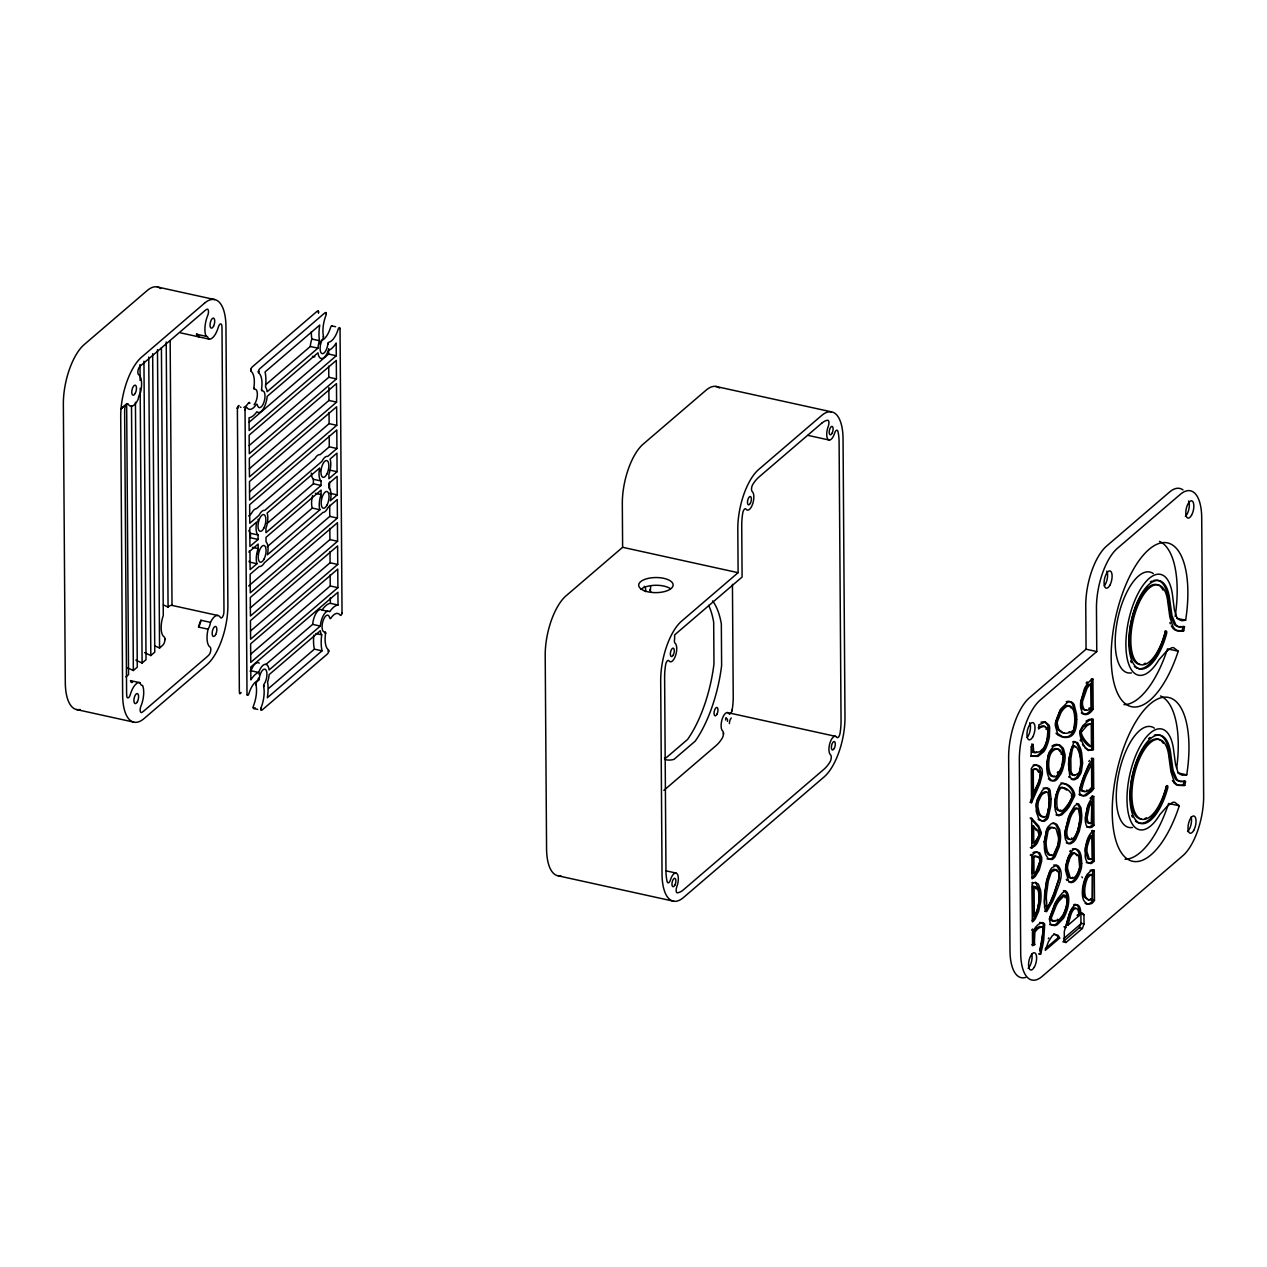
<?xml version="1.0" encoding="UTF-8"?>
<svg xmlns="http://www.w3.org/2000/svg" width="1267" height="1267" viewBox="0 0 1267 1267"><rect width="100%" height="100%" fill="white"/><g stroke="black" fill="none" stroke-linecap="round" stroke-linejoin="round"><path stroke-width="1.5" d="M255.126 707.762A35.048 14.491 -77.6 0 1 254.16 708.459A2.154 0.887 -77.6 0 1 253.368 708.095L253.321 706.574A2.154 0.887 -77.6 0 1 253.59 705.545A18.926 7.824 -77.6 0 0 256.061 685.114L256.061 683.784A2.154 0.887 -77.6 0 1 256.663 682.137A8.6 3.563 -77.6 0 0 258.452 678.178M339.952 328.375L339.984 328.66A35.048 14.491 -77.6 0 1 340.063 331.526L342.011 609.791A35.048 14.491 -77.6 0 1 341.963 612.674L341.805 613.719A2.154 0.887 -77.6 0 1 340.253 615.239A18.926 7.824 -77.6 0 0 330.956 618.122A2.154 0.887 -77.6 0 1 330.196 618.66L329.705 617.948A8.6 3.563 -77.6 0 0 323.148 620.497A8.6 3.563 -77.6 0 0 324.827 631.932A2.154 0.887 -77.6 0 1 325.413 632.407L325.492 633.817A18.926 7.824 -77.6 0 0 328.248 649.733A2.154 0.887 -77.6 0 1 328.533 650.272L328.501 651.872A2.154 0.887 -77.6 0 1 327.725 653.598A35.048 14.491 -77.6 0 1 326.189 655.039L263.251 709.045A35.048 14.491 -77.6 0 1 261.81 710.138A2.154 0.887 -77.6 0 1 261.018 709.789L260.954 708.253A2.154 0.887 -77.6 0 1 261.24 707.224A18.926 7.824 -77.6 0 0 263.694 686.793L263.71 685.463A2.154 0.887 -77.6 0 1 264.312 683.832A8.6 3.563 -77.6 0 0 265.753 669.689A8.6 3.563 -77.6 0 0 259.26 678.383L258.864 679.777A2.154 0.887 -77.6 0 1 258.04 680.696A18.926 7.824 -77.6 0 0 248.823 693.841A2.154 0.887 -77.6 0 1 247.366 695.187L247.081 694.268A35.048 14.491 -77.6 0 1 246.986 691.291L245.054 413.026A35.048 14.491 -77.6 0 1 245.101 410.049L245.117 409.7M318.445 311.334L318.492 312.854L318.445 311.334A2.154 0.887 -77.6 0 0 317.653 310.953A35.064 14.507 -77.6 0 0 316.164 312.094L253.21 366.1A35.048 14.491 -77.6 0 0 251.737 367.509A2.154 0.887 -77.6 0 0 250.945 369.22L250.866 369.916M258.5 371.595L258.595 370.898A2.154 0.887 -77.6 0 1 259.371 369.188A35.048 14.491 -77.6 0 1 260.859 367.778L323.814 313.773A35.048 14.491 -77.6 0 1 325.302 312.648A2.154 0.887 -77.6 0 1 326.094 313.012L326.142 314.533A2.154 0.887 -77.6 0 1 325.872 315.562A18.926 7.824 -77.6 0 0 323.386 335.993L323.37 337.339A2.154 0.887 -77.6 0 1 322.768 338.97A8.6 3.563 -77.6 0 0 321.295 353.129A8.6 3.563 -77.6 0 0 327.789 344.45L328.201 343.056A2.154 0.887 -77.6 0 1 329.024 342.153A18.926 7.824 -77.6 0 0 338.241 329.072A2.154 0.887 -77.6 0 1 339.699 327.741L339.984 328.66M254.081 404.727A8.6 3.563 -77.6 0 0 257.359 394.861A8.6 3.563 -77.6 0 0 254.604 389.207A2.154 0.887 -77.6 0 1 253.986 388.605L253.954 387.306A18.926 7.824 -77.6 0 0 251.199 371.374A2.154 0.887 -77.6 0 1 250.914 370.819L250.85 370.249M245.355 408.655L245.101 410.049L245.355 408.655A2.154 0.887 -77.6 0 1 246.812 407.483A18.926 7.824 -77.6 0 0 256.108 404.696A2.154 0.887 -77.6 0 1 256.932 404.189L257.359 404.87A8.6 3.563 -77.6 0 0 263.9 402.352A8.6 3.563 -77.6 0 0 262.253 390.885A2.154 0.887 -77.6 0 1 261.635 390.284L261.604 388.985A18.926 7.824 -77.6 0 0 258.848 373.052A2.154 0.887 -77.6 0 1 258.563 372.514L258.5 371.928M250.945 369.22L250.914 370.819L250.898 369.568M258.595 370.898L258.563 372.514L258.547 371.247M328.501 651.872L328.533 650.272L328.565 651.523M1031.75 769.956L1036.089 769.18A21.206 8.774 -77.6 0 1 1037.673 769.544C1044.8 776.338 1035.282 786.474 1033.444 793.855L1031.908 793.522L1031.75 769.956L1034.553 768.847A21.206 8.774 -77.6 0 1 1036.153 769.212L1037.911 770.859M325.524 633.5L325.413 632.407M663.876 790.37L716.251 745.455A37.63 15.568 -77.6 0 0 722.206 738.218A4.308 1.774 -77.6 0 0 723.441 734.179L723.425 732.833A4.308 1.774 -77.6 0 0 722.744 731.138A9.677 4.007 -77.6 0 1 722.142 719.213A4.308 1.774 -77.6 0 1 722.491 718.199A9.677 4.007 -77.6 0 1 728.889 713.543A4.308 1.774 -77.6 0 0 729.412 713.955M1081.685 731.74L1086.674 725.991A50.553 20.905 -77.6 0 1 1089.018 724.534L1091.267 723.615L1091.425 746.738C1085.724 742.288 1075.509 730.425 1085.138 725.658A50.553 20.905 -77.6 0 1 1087.482 724.201L1091.267 723.615M253.257 707.255L253.368 708.095M326.205 313.852L326.094 313.012M263.663 685.827L263.694 686.793L263.71 685.463M645.6 591.641L645.695 590.058A6.446 2.661 -77.6 0 0 644.19 586.304M1072.658 796.452C1071.312 792.192 1065.721 786.221 1060.97 787.995A6.05 2.502 -77.6 0 0 1060.131 788.977C1054.904 795.644 1054.857 822.917 1066.988 805.669A60.642 25.087 -77.6 0 0 1069.142 802.708L1072.706 795.866L1072.579 796.674M341.932 613.022L341.805 613.719M241.063 692.495A2.154 0.887 -77.6 0 1 239.716 693.508L239.447 692.59A35.048 14.491 -77.6 0 1 239.352 689.612L237.404 411.347A35.048 14.491 -77.6 0 1 237.452 408.37L237.483 408.022M1040.286 775.879L1040.413 774.596M1043.137 932.417L1043.169 924.197A6.43 2.661 -77.6 0 0 1042.773 923.152L1039.669 922.424M1044.784 892.554L1046.716 879.979L1049.9 870.777A13.81 5.717 -77.6 0 1 1051.974 867.673L1056.535 865.329A20.969 8.663 -77.6 0 1 1058.214 865.915C1065.309 874.167 1057.882 886.267 1055.316 894.977A114.046 47.164 -77.6 0 1 1052.529 901.581L1046.669 911.575A4.26 1.758 -77.6 0 1 1045.94 911.559L1044.594 907.6L1044.42 897.701A55.067 22.774 -77.6 0 1 1044.784 892.554M253.907 387.67L253.986 388.605M261.556 389.349L261.635 390.284M1039.13 835.08L1037.562 830.281L1032.13 825.451L1032.257 842.65L1034.585 842.302L1038.085 837.519A10.928 4.514 -77.6 0 0 1038.813 835.935L1039.273 833.829M237.705 406.976L237.452 408.37L237.705 406.976A2.154 0.887 -77.6 0 1 239.178 405.804M1042.583 934.983L1039.938 949.712A17.2 7.111 -77.6 0 1 1040.445 954.273L1038.924 953.94M237.452 408.37L237.61 407.325M245.101 410.049L245.26 409.003M1091.552 764.144L1085.914 775.863A80.233 33.195 -77.6 0 0 1083.554 782.404L1081.464 790.006L1084.441 791.701A30.646 12.67 -77.6 0 0 1086.104 791.495A26.227 10.849 -77.6 0 0 1089.192 789.927L1091.711 787.33L1091.552 764.144L1089.335 764.809L1084.394 775.531A80.233 33.195 -77.6 0 0 1082.034 782.072L1080.07 788.739A3.896 1.615 -77.6 0 0 1079.943 789.531L1080.054 789.975A6.034 2.502 -77.6 0 0 1080.339 790.386L1082.905 791.368A30.646 12.67 -77.6 0 0 1084.584 791.162M1059.101 878.094L1059.386 870.492L1056.694 865.583A20.969 8.663 -77.6 0 0 1054.999 864.997L1053.637 865.123M259.197 678.748L258.864 679.777M319.949 343.959A8.6 3.563 -77.6 0 0 320.139 342.771L320.203 342.407M328.058 343.373L327.789 344.45L328.201 343.056M1073.64 904.796A14.555 6.018 -77.6 0 1 1076.016 904.543L1077.045 905.192A14.555 6.018 -77.6 0 1 1079.009 909.912L1080.83 914.236L1082.303 912.969L1083.95 914.695L1084.014 923.944L1082.414 928.426L1065.99 942.505L1064.343 940.811L1064.28 931.53L1068.54 916.405A14.555 6.018 -77.6 0 1 1075.16 905.145A14.555 6.018 -77.6 0 1 1080.545 910.26L1080.83 914.236L1079.215 913.95L1077.298 915.613L1078.851 915.914L1078.645 912.969A9.867 4.086 -77.6 0 0 1074.907 908.597L1073.957 909.278A9.867 4.086 -77.6 0 0 1070.156 917.324L1067.907 925.306L1066.371 924.989L1068.619 916.991A9.867 4.086 -77.6 0 1 1072.42 908.946L1073.371 908.265A9.867 4.086 -77.6 0 1 1075.857 908.724M732.437 584.372L733.229 696.866A37.63 15.568 -77.6 0 1 732.231 709.52L731.898 710.977A4.308 1.774 -77.6 0 1 729.729 713.97M1081.828 731.265L1082.018 730.916M320.139 342.771L320.408 341.694M259.26 678.383L258.991 679.46M1058.578 880.565L1059.022 873.391L1056.773 869.875A17.405 7.206 -77.6 0 0 1055.126 869.574A17.405 7.206 -77.6 0 0 1053.59 869.241L1050.359 871.363A9.122 3.769 -77.6 0 0 1049.409 872.868L1046.748 880.866L1045.037 893.045A50.553 20.905 -77.6 0 0 1044.8 897.875C1042.836 909.468 1048.807 909.516 1051.388 899.364A99.19 41.035 -77.6 0 0 1054.619 891.604L1058.167 881.262M731.898 710.977L732.231 709.52M1039.938 950.678L1040.666 947.463A62.289 25.768 -77.6 0 0 1042.203 939.481L1042.994 928.949A8.109 3.358 -77.6 0 0 1042.963 928.157L1041.775 926.7L1038.607 928.188A28.618 11.831 -77.6 0 0 1036.675 929.978A25.958 10.738 -77.6 0 0 1034.886 932.195L1034.474 941.191A16.123 6.668 -77.6 0 0 1034.727 944.612A17.2 7.111 -77.6 0 0 1032.653 945.768A20.43 8.441 -77.6 0 1 1032.51 942.87L1032.431 931.91L1035.472 927.428A31.675 13.098 -77.6 0 1 1038.829 924.118L1042.234 922.503L1044.309 923.485A6.43 2.661 -77.6 0 1 1044.689 924.53L1043.723 939.813A62.289 25.768 -77.6 0 1 1042.203 947.795L1040.65 954.178L1039.114 953.829M1058.642 879.346L1053.78 894.645A114.046 47.164 -77.6 0 1 1050.992 901.249L1045.148 911.242A4.26 1.758 -77.6 0 1 1044.641 911.306M1068.73 861.259L1067.748 865.393A9.312 3.849 -77.6 0 0 1067.495 868.354L1070.092 877.255A13.034 5.385 -77.6 0 0 1079.674 867.071L1078.787 857.331A18.039 7.459 -77.6 0 0 1077.789 855.019L1073.323 852.739A11.561 4.783 -77.6 0 0 1071.834 853.324L1070.599 854.449A12.401 5.131 -77.6 0 0 1067.21 860.927L1066.212 865.06A9.312 3.849 -77.6 0 0 1065.975 868.022L1068.556 876.922A13.034 5.385 -77.6 0 0 1072.706 877.255M1065.468 928.252L1065.88 927.048L1064.343 926.747M1065.99 942.505L1062.934 941.84L1079.357 927.745L1080.957 923.263L1080.894 913.998L1083.95 914.695M1031.908 793.522L1032.399 792.429M1030.467 801.409L1038.322 783.307L1040.745 774.169A8.41 3.484 -77.6 0 0 1040.825 772.015L1039.067 766.598L1035.361 764.603M1031.528 802.708L1039.859 783.655L1042.282 774.501A8.41 3.484 -77.6 0 0 1042.345 772.347C1043.311 765.648 1034.3 762.037 1031.29 768.641L1031.528 802.708L1029.992 802.375M1057.28 772.807L1057.897 771.73M1048.347 938.689L1048.854 937.881M1031.686 930.231L1032.526 928.98M1090.127 870.366A25.641 10.611 -77.6 0 1 1091.03 870.049L1092.74 869.906L1092.297 900.98A14.681 6.082 -77.6 0 1 1090.222 903.197L1087.514 904.242L1085.09 903.403M1094.482 900.314L1093.817 901.312A14.681 6.082 -77.6 0 1 1091.758 903.529L1087.783 904.353L1084.584 901.55A16.962 7.016 -77.6 0 1 1082.651 896.767L1082.382 894.55A16.962 7.016 -77.6 0 1 1087.102 874.468L1089.842 871.775A25.641 10.611 -77.6 0 1 1092.55 870.397L1094.276 870.239L1094.482 900.314L1092.946 899.982M1032.763 915.835L1032.557 886.441L1034.886 886.678A12.448 5.147 -77.6 0 1 1035.947 887.027L1037.673 889.339A19.084 7.903 -77.6 0 1 1038.702 892.934L1039.051 897.733A20.605 8.521 -77.6 0 1 1038.687 903.007L1038.053 906.649A15.948 6.604 -77.6 0 1 1037.135 910.102L1034.3 916.168L1032.763 915.835L1033.334 914.98M1031.829 944.913A17.2 7.111 -77.6 0 1 1033.207 944.279A16.123 6.668 -77.6 0 1 1032.938 940.858L1033.349 931.863A25.958 10.738 -77.6 0 1 1035.155 929.645A28.618 11.831 -77.6 0 1 1037.087 927.856L1039.494 926.494L1041.252 926.89M1091.821 802.375L1090.919 803.737A14.761 6.113 -77.6 0 0 1089.272 807.142L1087.197 817.278A10.453 4.324 -77.6 0 0 1087.419 819.812A10.041 4.149 -77.6 0 0 1087.941 821.57L1089.541 823.36A12.908 5.337 -77.6 0 0 1091.33 823.423L1091.821 802.375L1090.285 802.043L1089.398 803.389A14.761 6.113 -77.6 0 0 1087.735 806.81L1085.676 816.946A10.453 4.324 -77.6 0 0 1085.898 819.48A10.041 4.149 -77.6 0 0 1086.421 821.238L1088.02 823.027A12.908 5.337 -77.6 0 0 1089.794 823.091L1091.964 823.138M1088.828 761.451L1089.588 760.358M1046.083 906.507L1047.08 907.441M1031.195 854.37L1030.372 855.336L1032.732 854.702A21.048 8.711 -77.6 0 1 1036.073 852.263L1039.621 852.691L1041.585 856.888A10.263 4.244 -77.6 0 1 1041.585 861.481L1039.241 869.986L1035.392 876.21A21.048 8.711 -77.6 0 1 1032.051 878.775L1031.892 855.668M1069.776 851.456L1070.615 850.49M1093.754 796.484A18.023 7.459 -77.6 0 0 1091.584 798.669A18.53 7.665 -77.6 0 0 1087.545 806.398L1085.249 817.769A14.586 6.034 -77.6 0 0 1085.724 823.344C1085.962 827.969 1091.647 829.22 1093.959 825.292L1093.754 796.484L1092.217 796.135L1092.423 824.96L1089.351 827.24L1086.548 827.003M1065.642 927.286L1064.122 926.953M1088.828 708.237L1091.156 707.778L1090.998 684.053L1088.226 684.703A20.304 8.394 -77.6 0 0 1085.439 688.203L1081.052 700.952A9.962 4.118 -77.6 0 0 1081.147 705.45L1082.382 708.649A14.856 6.145 -77.6 0 0 1083.222 709.488L1085.661 709.979A20.383 8.426 -77.6 0 0 1086.437 709.758M1091.156 707.778L1089.557 709.219A20.383 8.426 -77.6 0 1 1087.197 710.312L1084.758 709.821A14.856 6.145 -77.6 0 1 1083.918 708.982L1082.683 705.782A9.962 4.118 -77.6 0 1 1082.572 701.284L1086.959 688.535A20.304 8.394 -77.6 0 1 1089.763 685.051L1090.998 684.053M1092.043 835.84L1089.446 839.53L1087.403 846.071A13.272 5.496 -77.6 0 0 1086.928 851.567L1089.287 858.994A12.337 5.1 -77.6 0 0 1090.301 859.469L1092.217 859.026L1092.043 835.84L1090.523 835.507L1088.891 837.408L1085.882 845.738A13.272 5.496 -77.6 0 0 1085.407 851.234L1087.767 858.646A12.337 5.1 -77.6 0 0 1088.765 859.137L1092.217 859.026M1091.679 718.785L1091.901 749.272L1088.511 750.555L1084.98 747.926M1093.421 749.605C1085.328 753.627 1080.022 738.994 1079.769 732.342A4.26 1.758 -77.6 0 1 1080.07 730.758L1082.715 725.833L1087.561 721.477A55.13 22.806 -77.6 0 1 1090.19 720.036L1093.215 719.118L1093.421 749.605L1091.901 749.272M126.827 403.904L121.03 408.766L126.827 403.904A4.308 1.774 -77.6 0 1 128.252 404.205A16.344 6.763 -77.6 0 0 138.119 399.374A8.6 3.563 -77.6 0 1 140.526 392.501A16.344 6.763 -77.6 0 0 138.626 374.652A4.308 1.774 -77.6 0 1 137.913 371.168A4.308 1.774 -77.6 0 1 139.544 366.939A37.63 15.568 -77.6 0 1 141.619 364.896L204.573 310.922A37.63 15.568 -77.6 0 1 206.743 309.322A4.308 1.774 -77.6 0 1 208.421 310.732A4.308 1.774 -77.6 0 1 207.74 315.404A16.344 6.763 -77.6 0 0 206.078 336.325A8.6 3.563 -77.6 0 1 208.501 338.986A16.344 6.763 -77.6 0 0 218.352 327.092A4.308 1.774 -77.6 0 1 220.41 323.972A4.308 1.774 -77.6 0 1 221.868 325.999A37.63 15.568 -77.6 0 1 222.01 329.974L223.958 608.239A37.63 15.568 -77.6 0 1 223.863 612.531A4.308 1.774 -77.6 0 1 222.438 617.013A4.308 1.774 -77.6 0 1 220.363 617.425A16.344 6.763 -77.6 0 0 210.48 622.366L200.915 620.26A16.344 6.763 -77.6 0 0 198.539 627.086L208.089 629.192A16.344 6.763 -77.6 0 0 210.021 647.025A4.308 1.774 -77.6 0 1 210.75 650.494A4.308 1.774 -77.6 0 1 209.103 654.738A37.63 15.568 -77.6 0 1 206.98 656.829L144.026 710.819A37.614 15.568 -77.6 0 1 141.904 712.387A4.308 1.774 -77.6 0 1 140.225 710.977A4.308 1.774 -77.6 0 1 140.89 706.305A16.344 6.763 -77.6 0 0 142.553 685.415A8.6 3.563 -77.6 0 1 140.099 682.723L130.533 680.632A8.6 3.563 -77.6 0 0 130.739 681.377M1032.257 842.65L1033.048 841.969M265.468 384.915L310.288 346.477A13.541 5.606 -77.6 0 1 311.84 339.033A27.526 11.387 -77.6 0 1 311.349 331.685M317.938 348.156L267.147 391.725A13.541 5.606 -77.6 0 0 265.5 387.021A27.526 11.387 -77.6 0 0 265.041 371.96L319.743 325.049A27.526 11.387 -77.6 0 0 319.49 340.712A13.541 5.606 -77.6 0 0 317.938 348.156L310.288 346.477M248.997 422.37L328.628 354.079L328.596 348.615M336.278 355.758L249.124 430.511L249.045 417.762A27.526 11.387 -77.6 0 0 256.868 411.743A13.541 5.606 -77.6 0 0 263.045 409.257A13.541 5.606 -77.6 0 0 267.179 396.349L317.969 352.796A13.541 5.606 -77.6 0 0 322.23 358.498A13.541 5.606 -77.6 0 0 328.375 350.405A27.526 11.387 -77.6 0 0 336.183 343.009L336.278 355.758L328.628 354.079M249.156 445.572L328.786 377.265L328.707 366.131M336.436 378.944L249.298 453.697L249.156 435.135L336.309 360.398L336.436 378.944L328.786 377.265M249.314 468.758L328.945 400.451L328.866 387.464M336.594 402.13L249.456 476.883L249.33 458.337L336.468 383.584L336.594 402.13L328.945 400.451M249.488 491.944L329.119 423.637L329.04 412.504M336.769 425.316L249.615 500.069L249.488 481.523L336.626 406.77L336.769 425.316L329.119 423.637M248.68 515.954L251.294 513.705A12.908 5.337 -77.6 0 1 256.536 508.621L314.865 458.591A12.908 5.337 -77.6 0 1 320.108 454.695L329.277 446.823L329.198 435.69M336.927 448.502L327.757 456.373A12.908 5.337 -77.6 0 0 321.897 461.394L264.803 510.363A12.908 5.337 -77.6 0 0 258.943 515.4L249.773 523.255L249.647 504.709L336.8 429.956L336.927 448.502L329.277 446.823M267.258 523.35L313.408 483.772L313.377 479.29A12.908 5.337 -77.6 0 1 311.365 473.098M258.104 539.441L249.932 546.457L249.805 527.896L256.694 521.988A12.908 5.337 -77.6 0 0 258.072 534.975L258.104 539.441L250.454 537.762L250.423 533.28A12.908 5.337 -77.6 0 1 248.886 530.43M321.058 485.451L265.975 532.694L265.943 528.212A12.908 5.337 -77.6 0 0 267.115 513.056L319.648 467.998A12.908 5.337 -77.6 0 0 321.026 480.969L321.058 485.451L313.408 483.772M337.085 471.704L328.929 478.704L328.897 474.222A12.908 5.337 -77.6 0 0 330.069 459.05L336.959 453.143L337.085 471.704L329.436 470.025M267.274 546.663L312.284 508.067A12.908 5.337 -77.6 0 1 312.616 495.571M256.979 563.736L250.106 569.643L249.979 551.082L258.135 544.081L258.167 548.595A12.908 5.337 -77.6 0 0 256.979 563.736L249.33 562.057A12.908 5.337 -77.6 0 1 249.045 561.123M319.918 509.746L267.416 554.788A12.908 5.337 -77.6 0 0 266.038 541.848L266.007 537.335L321.089 490.091L321.121 494.605A12.908 5.337 -77.6 0 0 319.918 509.746L312.284 508.067M337.244 494.89L330.37 500.782A12.908 5.337 -77.6 0 0 328.992 487.858L328.961 483.345L337.117 476.344L337.244 494.89L329.594 493.211M125.924 676.895L128.553 674.646L126.652 403.856M127.143 667.614L133.352 670.528L137.279 667.155L135.442 402.288M135.87 660.123L142.094 663.037L146.022 659.664L143.947 361.19M144.612 652.632L150.821 655.546L154.764 652.172L152.674 353.699M154.558 645.711L159.563 648.055L161.099 646.724A37.614 15.568 -77.6 0 0 163.221 644.65A4.308 1.774 -77.6 0 0 164.916 639.724L164.853 638.457A4.308 1.774 -77.6 0 0 164.14 636.921A16.344 6.763 -77.6 0 1 163.285 615.445L161.416 347.649M248.633 585.987L329.768 516.398L329.689 505.264M337.402 518.076L250.264 592.829L250.137 574.284L259.276 566.444A12.908 5.337 -77.6 0 0 264.55 562.564L322.879 512.517A12.908 5.337 -77.6 0 0 328.137 507.37L337.275 499.531L337.402 518.076L329.768 516.398M250.296 607.891L329.927 539.584L329.848 528.45M337.576 541.262L250.423 616.015L250.296 597.47L337.45 522.717L337.576 541.262L329.927 539.584M250.454 631.077L330.085 562.77L330.006 551.636M337.735 564.448L250.581 639.202L250.454 620.656L337.608 545.903L337.735 564.448L330.085 562.77M250.613 654.263L330.244 585.956L330.164 574.838M337.893 587.65L250.755 662.388L250.613 643.842L337.766 569.089L337.893 587.65L330.244 585.956M265.832 664.542L312.648 624.378A12.638 5.226 -77.6 0 1 322.087 610.06A27.526 11.387 -77.6 0 1 330.37 603.33L330.339 597.881M320.298 626.072L269.095 669.99A13.541 5.606 -77.6 0 0 264.819 664.336A13.541 5.606 -77.6 0 0 258.674 672.444A27.526 11.387 -77.6 0 0 250.866 679.872L250.787 667.028L337.925 592.275L338.02 605.008A27.526 11.387 -77.6 0 0 329.737 611.739A12.638 5.226 -77.6 0 0 320.298 626.072L312.648 624.378M268.588 688.456L314.406 649.147A27.526 11.387 -77.6 0 1 313.82 635.115M322.056 650.826L267.353 697.737A27.526 11.387 -77.6 0 0 267.59 682.058A13.541 5.606 -77.6 0 0 269.127 674.63L320.329 630.713A12.638 5.226 -77.6 0 0 321.707 634.815A27.526 11.387 -77.6 0 0 322.056 650.826L314.406 649.147M719.545 388.003A46.23 19.116 -77.6 0 0 706.131 390.141L643.177 444.131A46.23 19.116 -77.6 0 0 622.319 503.823L622.62 547.296L566.064 595.807A46.23 19.116 -77.6 0 0 545.206 655.498L546.568 848.732A46.23 19.116 -77.6 0 0 560.901 875.814M738.107 572.684L681.551 621.194A46.23 19.116 -77.6 0 0 660.693 680.886L662.039 874.135A46.23 19.116 -77.6 0 0 683.467 897.543L824.136 776.893A46.23 19.116 -77.6 0 0 844.978 717.201L843.046 438.936A46.23 19.116 -77.6 0 0 821.602 415.528L758.648 469.519A46.23 19.116 -77.6 0 0 737.806 529.21L738.107 572.684L622.62 547.296M1182.982 489.917A46.23 19.116 -77.6 0 0 1169.568 492.039L1106.614 546.045A46.23 19.116 -77.6 0 0 1085.756 605.721L1086.057 649.211L1029.501 697.721A46.23 19.116 -77.6 0 0 1008.643 757.397L1009.989 950.646A46.23 19.116 -77.6 0 0 1025.716 977.411M1096.763 651.555L1040.207 700.065A46.23 19.116 -77.6 0 0 1019.349 759.757L1020.695 953.006A46.23 19.116 -77.6 0 0 1042.139 976.414L1182.792 855.763A46.23 19.116 -77.6 0 0 1203.65 796.072L1201.702 517.807A46.23 19.116 -77.6 0 0 1180.274 494.399L1117.32 548.389A46.23 19.116 -77.6 0 0 1096.462 608.081L1096.763 651.555L1086.057 649.211M1067.907 925.306L1078.851 915.914L1077.298 914.932L1078.819 915.265M1045.196 948.809L1058.119 937.723L1059.64 938.071L1045.291 950.377L1048.427 941.729L1051.974 936.186A15.347 6.351 -77.6 0 1 1054.651 934.365L1057.929 935.315A20.288 8.394 -77.6 0 1 1059.64 938.071M1063.472 938.784L1081.179 923.611M1032.352 857.141L1034.474 857.03A16.883 6.984 -77.6 0 1 1036.168 856.27L1038.402 856.761L1039.684 859.549A5.828 2.407 -77.6 0 1 1039.684 862.13L1036.01 871.458A16.408 6.794 -77.6 0 1 1033.999 873.66L1032.462 873.327L1032.938 856.698A16.883 6.984 -77.6 0 1 1034.632 855.922L1037.483 857.157M1091.172 758.616L1091.964 758.014L1092.17 788.217A25.229 10.437 -77.6 0 1 1090.127 791.036L1084.695 795.153A34.352 14.206 -77.6 0 1 1082.018 795.581L1080.244 795.201M1051.927 746.073L1052.798 745.455M1060.97 810.12C1051.309 812.781 1055.506 793.791 1058.594 788.644A6.05 2.502 -77.6 0 1 1059.45 787.662L1062.205 787.187L1066.687 790.117M1030.958 847.385L1033.476 845.453A24.802 10.263 -77.6 0 0 1035.757 842.666L1039.621 833.702A5.226 2.17 -77.6 0 0 1039.732 832.118L1038.275 827.272L1031.148 818.989M1069.712 731.74L1068.619 732.247M1043.153 788.185L1047.223 788.074A12.939 5.353 -77.6 0 1 1048.522 790.022L1049.519 800.316A40.465 16.74 -77.6 0 1 1049.155 805.717L1046.795 816.803A7.84 3.247 -77.6 0 1 1045.639 818.91L1042.693 821.095L1038.766 819.86A31.517 13.034 -77.6 0 1 1038.148 819.258M1044.056 816.597L1041.838 816.819L1039.589 815.394A24.976 10.326 -77.6 0 1 1037.61 812.179L1036.422 806.715A10.453 4.324 -77.6 0 1 1036.438 804.466L1036.533 803.5A7.143 2.962 -77.6 0 1 1037.119 800.76L1039.558 795.628A17.39 7.19 -77.6 0 1 1041.205 793.601L1045.085 791.717A9.582 3.959 -77.6 0 1 1045.734 791.954A8.758 3.627 -77.6 0 1 1046.178 792.303M1092.93 679.144L1091.901 679.603A24.326 10.057 -77.6 0 0 1087.672 683.451L1086.658 684.877A22.822 9.439 -77.6 0 0 1084.267 689.153L1080.656 702.061A14.475 5.987 -77.6 0 0 1080.735 708.126L1082.161 712.371L1084.536 714.398A22.204 9.186 -77.6 0 0 1085.946 714.604L1087.957 714.097A24.279 10.041 -77.6 0 0 1093.152 709.267L1092.93 679.144L1091.41 678.811L1091.616 708.934A24.279 10.041 -77.6 0 1 1086.421 713.764L1084.409 714.271A22.204 9.186 -77.6 0 1 1083 714.065L1081.337 712.957M1088.654 719.688L1090.19 719.118M1030.309 847.639L1031.845 847.987L1034.996 845.802A24.802 10.263 -77.6 0 0 1037.293 843.014L1041.157 834.034A5.226 2.17 -77.6 0 0 1041.268 832.451L1038.75 826.116L1031.639 818.308L1030.103 817.975M1033.128 765.141L1034.632 764.666M1055.664 920.476L1051.879 920.919L1049.836 918.702A2.708 1.124 -77.6 0 1 1049.789 917.91L1054.873 904.796A44.646 18.467 -77.6 0 1 1057.422 900.679L1063.266 894.85A10.168 4.213 -77.6 0 1 1065.119 897.78M1053.653 744.996L1056.187 744.394A31.754 13.129 -77.6 0 1 1058.547 744.869L1061.809 748.021L1063.536 754.467A15.473 6.398 -77.6 0 1 1063.14 761.625L1061.208 769.069A20.383 8.426 -77.6 0 1 1059.054 774.01L1055.633 778.872A17.548 7.254 -77.6 0 1 1052.972 780.615L1050.486 780.535L1048.379 778.809M1074.717 774.897L1073.006 775.198A15.869 6.573 -77.6 0 1 1070.995 774.026L1070.219 772.822A14.666 6.066 -77.6 0 1 1069.443 770.447L1069.3 758.885A28.159 11.656 -77.6 0 1 1069.982 754.308C1070.599 752.123 1071.549 742.335 1075.24 746.96M1040.999 722.158L1044.768 721.778L1047.54 724.867A13.731 5.686 -77.6 0 1 1048.157 727.432L1047.825 736.444A19.686 8.14 -77.6 0 1 1046.051 743.618L1044.673 747.134A17.485 7.238 -77.6 0 1 1042.345 751.299L1037.087 755.829L1030.768 756.225M1063.377 890.812L1063.979 890.622A15.077 6.24 -77.6 0 1 1064.565 912.478A19.306 7.982 -77.6 0 1 1061.936 917.989L1055.759 924.372A32.847 13.589 -77.6 0 1 1052.909 925.29L1049.757 924.577M1036.754 751.965L1034.426 752.36A48.827 20.193 -77.6 0 1 1032.272 752.17L1031.576 746.073M1092.312 874.515L1091.188 874.879A21.824 9.027 -77.6 0 0 1088.844 876.495L1087.688 877.73A14.38 5.955 -77.6 0 0 1085.867 897.432L1088.527 900.061L1091.33 899.918A10.516 4.355 -77.6 0 0 1092.487 898.984L1092.312 874.515L1089.652 874.547A21.824 9.027 -77.6 0 0 1087.324 876.162L1086.152 877.382A14.38 5.955 -77.6 0 0 1084.33 897.099L1088.654 899.982M1032.557 886.441L1033.365 886.346A12.448 5.147 -77.6 0 1 1034.41 886.694L1035.218 887.438M1183.695 630.823A83.86 34.684 -77.6 0 0 1184.55 626.579L1180.416 627.054A33.861 14 -77.6 0 1 1178.326 626.547L1177.201 625.914A30.63 12.67 -77.6 0 1 1175.713 624.552L1172.023 615.81L1169.821 600.415A45.153 18.672 -77.6 0 0 1140.569 595.411A45.153 18.672 -77.6 0 0 1133.854 664.415A45.153 18.672 -77.6 0 0 1166.606 633.548A2.154 0.887 -77.6 0 0 1166.337 631.061A2.154 0.887 -77.6 0 0 1164.975 632.708A40.845 16.899 -77.6 0 1 1135.343 660.645A40.845 16.899 -77.6 0 1 1141.424 598.214A40.845 16.899 -77.6 0 1 1167.889 602.744L1169.869 617.172L1172.862 626.341A34.874 14.428 -77.6 0 0 1174.905 629.097L1175.744 629.81A42.08 17.405 -77.6 0 0 1177.597 630.839L1183.695 630.823L1176.061 630.491M1184.772 785.429L1178.674 785.429A42.08 17.405 -77.6 0 1 1176.821 784.4L1175.982 783.687A34.874 14.428 -77.6 0 1 1173.939 780.931L1170.946 771.777L1168.966 757.333A40.845 16.899 -77.6 0 0 1142.501 752.804A40.845 16.899 -77.6 0 0 1136.436 815.235A40.845 16.899 -77.6 0 0 1166.052 787.298A2.154 0.887 -77.6 0 1 1167.414 785.651A2.154 0.887 -77.6 0 1 1167.683 788.137A45.153 18.672 -77.6 0 1 1134.931 819.005A45.153 18.672 -77.6 0 1 1141.646 750.001A45.153 18.672 -77.6 0 1 1170.898 755.005L1173.099 770.399L1176.79 779.142A30.63 12.67 -77.6 0 0 1178.278 780.52L1179.403 781.137A33.861 14 -77.6 0 0 1181.493 781.66L1185.627 781.169A83.86 34.684 -77.6 0 1 1184.772 785.429L1177.138 785.097A42.08 17.405 -77.6 0 1 1175.285 784.067M1186.736 774.834L1182.333 775.261L1179.403 773.868A24.516 10.136 -77.6 0 1 1177.835 771.777L1175.586 764.619L1173.796 751.489A51.599 21.349 -77.6 0 0 1144.56 739.294A51.599 21.349 -77.6 0 0 1128.279 813.097A51.599 21.349 -77.6 0 0 1159.891 814.538L1167.398 806.018L1172.482 802.486A24.516 10.136 -77.6 0 1 1174.667 802.264L1179.308 805.796A83.86 34.684 -77.6 0 1 1116.037 841.019A83.86 34.684 -77.6 0 1 1148.551 705.371A83.86 34.684 -77.6 0 1 1186.736 774.834L1177.803 772.886M1060.954 782.927C1066.576 783.18 1072.579 788.628 1073.197 794.377A3.912 1.615 -77.6 0 1 1073.054 795.739L1067.796 806.16A67.135 27.763 -77.6 0 1 1065.294 809.518L1060.416 814.412L1057.359 815.394A14.966 6.192 -77.6 0 1 1056.029 814.808M1073.783 741.338L1076.602 742.969L1078.819 747.704A49.508 20.478 -77.6 0 1 1080.102 752.535L1081.084 762.766L1079.864 771.286A9.629 3.975 -77.6 0 1 1078.961 773.662L1076.221 777.732L1072.848 779.427A20.177 8.346 -77.6 0 1 1071.28 779.189M1181.082 626.579L1178.88 626.722A33.861 14 -77.6 0 1 1176.79 626.215L1175.665 625.581A30.63 12.67 -77.6 0 1 1174.192 624.219L1170.502 615.461L1168.301 600.083A45.153 18.672 -77.6 0 0 1153.255 580.603M1182.174 781.169L1179.957 781.311A33.861 14 -77.6 0 1 1177.867 780.805L1176.758 780.171A30.63 12.67 -77.6 0 1 1175.269 778.809L1171.579 770.067L1169.378 754.673A45.153 18.672 -77.6 0 0 1154.332 735.193M1035.535 882.45L1034.711 882.561A14.539 6.018 -77.6 0 0 1032.098 884.303L1032.352 921.917A14.539 6.018 -77.6 0 0 1035.392 918.623L1038.607 911.464L1040.65 902.041A24.216 10.025 -77.6 0 0 1040.54 889.972L1038.386 884.16L1035.535 882.45L1039.019 889.64A24.216 10.025 -77.6 0 1 1039.114 901.708L1037.071 911.116L1033.872 918.29A14.539 6.018 -77.6 0 1 1032.162 920.491M1053.637 933.922L1056.409 934.967A20.288 8.394 -77.6 0 1 1058.119 937.738M1185.579 620.212L1181.699 620.719L1178.421 619.294A26.797 11.086 -77.6 0 1 1176.726 617.108L1174.398 609.855L1172.719 596.9A51.599 21.349 -77.6 0 0 1143.483 584.689A51.599 21.349 -77.6 0 0 1127.187 658.507A51.599 21.349 -77.6 0 0 1158.814 659.949L1166.321 651.428L1171.405 647.896A24.516 10.136 -77.6 0 1 1173.59 647.675L1178.231 651.206A83.86 34.684 -77.6 0 1 1114.96 686.429A83.86 34.684 -77.6 0 1 1147.474 550.781A83.86 34.684 -77.6 0 1 1185.643 620.244L1176.726 618.28M1036.089 851.63L1038.639 852.897L1040.049 856.555A10.263 4.244 -77.6 0 1 1040.064 861.148L1037.705 869.653L1033.856 875.861A21.048 8.711 -77.6 0 1 1032.193 877.445M715.887 386.451L831.374 411.838M157.377 286.975L214.741 299.582M331.78 325.904L335.612 326.743M807.966 435.373L829.156 440.045M311.84 339.033L319.49 340.712M196.528 334.219A8.6 3.563 -77.6 0 1 198.935 336.879A16.344 6.763 -77.6 0 1 196.528 334.219L206.078 336.325M180.405 332.825L209.182 339.144M1178.231 651.206L1167.525 648.847A83.86 34.684 -77.6 0 1 1123.987 704.658M313.377 479.29L321.026 480.969M315.388 493.338L321.121 494.605M1091.616 708.934L1093.152 709.267M250.423 533.28L258.072 534.975M252.434 547.344L258.167 548.595M1080.213 731.138L1081.749 731.471C1077.473 732.991 1085.977 746.77 1091.425 746.738M1031.576 744.109L1033.096 744.442L1033.809 752.503A48.827 20.193 -77.6 0 0 1035.963 752.693L1039.843 751.616L1043.295 748.401A13.018 5.385 -77.6 0 0 1045.291 744.743L1046.178 742.367A16.012 6.62 -77.6 0 0 1047.223 738.423L1047.857 730.837A9.455 3.912 -77.6 0 0 1047.286 728.335L1044.42 726.149L1040.619 727.432A39.214 16.218 -77.6 0 0 1039.146 728.509L1038.576 728.968A17.2 7.111 -77.6 0 0 1038.845 724.867L1045.291 721.921L1049.076 725.199A13.731 5.686 -77.6 0 1 1049.694 727.765L1049.361 736.776A19.686 8.14 -77.6 0 1 1047.571 743.951L1046.209 747.467A17.485 7.238 -77.6 0 1 1043.865 751.648L1037.974 756.415L1031.195 756.146L1031.132 746.643A17.2 7.111 -77.6 0 0 1033.096 744.442M1031.623 751.996L1033.159 752.329M330.37 603.33L338.02 605.008M322.087 610.06L327.82 611.327M1179.308 805.796L1168.602 803.452A83.86 34.684 -77.6 0 1 1125.064 859.248M1092.17 788.217L1093.706 788.549L1093.484 758.363L1088.891 764.286L1083.76 776.338A95.152 39.356 -77.6 0 0 1082.224 780.63C1081.068 785.065 1076.031 794.773 1083.554 795.914A34.352 14.206 -77.6 0 0 1086.215 795.502L1091.647 791.384A25.229 10.437 -77.6 0 0 1093.706 788.549M727.337 712.545L835.713 736.38M315.974 633.548L321.707 634.815M163.38 604.929A138.863 84.477 67.6 0 1 168.068 607.099A16.344 6.763 -77.6 0 1 172.011 605.404L217.956 615.509M1092.423 824.96L1093.959 825.292M1094.007 830.867A14.951 6.177 -77.6 0 0 1086.943 840.734L1085.281 848.035L1085.201 856.492A18.593 7.697 -77.6 0 0 1087.229 862.193L1090.824 863.603A14.808 6.129 -77.6 0 0 1094.213 860.958L1093.991 830.914L1092.471 830.582L1092.677 860.61A14.808 6.129 -77.6 0 1 1089.303 863.255L1086.31 862.526M250.058 671.146A27.526 11.387 -77.6 0 1 251.024 670.766L258.674 672.444M1092.677 860.61L1094.197 860.942M1092.74 869.906L1094.276 870.239M253.843 708.57L257.676 709.409M1090.966 898.636L1092.487 898.984M1080.735 912.541L1079.215 912.208L1079.215 913.95M1080.957 923.263L1084.014 923.944M1079.357 927.745L1082.414 928.426M76.511 709.536L133.859 722.142M1032.89 932.528L1034.41 932.86M1033.207 944.279L1034.727 944.612M666.299 870.904L675.929 873.026M558.24 875.83L673.711 901.233M1052.909 822.901L1053.637 823.122A27.668 11.451 -77.6 0 1 1055.68 824.579L1058.198 829.457L1059.022 835.381A18.799 7.776 -77.6 0 1 1057.723 846.324L1053.701 856.128A13.985 5.781 -77.6 0 1 1050.644 859.169L1047.017 858.836M1055.712 869.827L1051.895 871.712A9.122 3.769 -77.6 0 0 1050.929 873.201L1048.268 881.198L1046.574 893.378A50.553 20.905 -77.6 0 0 1046.32 898.224L1047.017 907.378M249.282 402.51L249.71 403.191L249.282 402.51A2.154 0.887 -77.6 0 0 248.459 403.017A18.926 7.824 -77.6 0 1 243.818 407.372M1079.848 795.011L1078.914 794.282M1057.533 734.844L1061.999 736.966A62.305 25.768 -77.6 0 0 1064.945 737.125C1074.004 736.887 1075.271 726.149 1075.176 719.228A31.865 13.177 -77.6 0 0 1075.018 713.764L1072.611 704.325A24.057 9.946 -77.6 0 0 1066.26 701.728M1044.927 726.704L1042.123 725.848L1039.083 727.1A39.214 16.218 -77.6 0 0 1038.291 727.654M1058.547 749.668L1060.305 751.822M1034.474 828.032L1036.454 830.55M1056.14 870.191L1056.741 870.999M1056.029 733.213L1056.757 734.1M1072.515 774.359L1071.755 773.155A14.666 6.066 -77.6 0 1 1070.979 770.779L1070.821 759.218A28.159 11.656 -77.6 0 1 1071.518 754.657C1073.608 735.794 1081.084 753.469 1080.561 761.657A25.403 10.516 -77.6 0 1 1080.64 763.827L1080.498 767.089A9.55 3.959 -77.6 0 1 1080.308 768.515L1079.436 771.635A6.43 2.661 -77.6 0 1 1078.55 773.187L1074.527 775.547A15.869 6.573 -77.6 0 1 1072.515 774.359M1070.979 707.905L1069.681 706.352A18.736 7.745 -77.6 0 0 1067.717 705.545L1065.674 705.957A23.915 9.898 -77.6 0 0 1063.346 707.461A23.107 9.566 -77.6 0 0 1059.402 712.387L1055.965 720.971A6.303 2.613 -77.6 0 0 1055.728 723.346L1057.327 729.159L1061.54 732.389A57.443 23.756 -77.6 0 0 1064.296 732.928M1081.875 876.827L1082.446 877.714M1082.477 744.378L1083.507 745.962M332.16 326.221L332.049 326.062A2.154 0.887 -77.6 0 0 330.592 327.393A18.926 7.824 -77.6 0 1 321.375 340.475M1077.029 808.853L1076.887 808.615A8.917 3.69 -77.6 0 0 1076.317 807.966L1074.068 808.489L1070.647 813.557A28.143 11.641 -77.6 0 0 1068.651 817.944L1065.452 829.885A10.991 4.545 -77.6 0 0 1065.325 832.261A10.469 4.324 -77.6 0 0 1065.626 835.444L1066.941 838.231A14.697 6.082 -77.6 0 0 1068.445 839.15A15.03 6.224 -77.6 0 0 1069.538 839.166M1066.26 879.266L1066.972 880.517M1035.693 888.135L1036.137 888.991M1080.118 740.086L1080.529 740.942M1038.211 771.397L1038.607 772.379M1169.869 622.604L1170.312 623.807M247.176 694.807L247.366 695.187M239.526 693.128L239.716 693.508M1061.049 753.643L1061.271 754.483M256.013 684.829L256.013 684.148M323.418 336.293L323.418 336.974M260.954 709.536L260.954 708.253L261.018 709.789M1081.527 789.436L1081.654 790.434M164.853 638.457L164.916 639.724M723.425 732.833L723.441 734.179M325.476 632.629L325.492 633.817M1033.27 770.288L1033.444 793.855M1033.666 825.783L1033.793 842.998M1033.888 857.474L1033.999 873.66M1034.094 886.773L1034.3 916.168M1031.639 818.308L1031.845 847.987M329.515 482.078L329.578 489.49M170.158 340.886L172.011 605.404M166.215 341.963L168.068 607.115M157.472 349.581L159.563 648.055M148.746 357.072L150.821 655.546M140.004 364.563L140.114 380.385M140.178 388.288L142.094 663.037M131.499 405.662L133.352 670.528M126.494 404.205A4.308 1.774 -77.6 0 0 124.752 409.067A37.63 15.568 -77.6 0 0 124.641 413.501L126.589 691.766A37.614 15.568 -77.6 0 0 126.748 695.836A4.308 1.774 -77.6 0 0 128.205 697.848A4.308 1.774 -77.6 0 0 130.263 694.696A16.344 6.763 -77.6 0 1 140.099 682.723M130.533 680.632A16.344 6.763 -77.6 0 1 132.592 682.517M131.325 682.533A8.6 3.563 -77.6 0 1 131.008 682.01M210.48 622.366A8.6 3.563 -77.6 0 1 208.089 629.192M200.915 620.26A8.6 3.563 -77.6 0 1 198.539 627.086M160.703 288.543A46.23 19.116 -77.6 0 0 147.162 290.571L84.208 344.576A46.23 19.116 -77.6 0 0 63.35 404.252L65.298 682.533A46.23 19.116 -77.6 0 0 80.185 709.504M240.936 407.372A18.926 7.824 -77.6 0 1 240.302 406.992M321.327 496.537A8.6 3.563 -77.6 0 1 321.169 497.693M258.373 550.527A8.6 3.563 -77.6 0 1 257.724 554.027M249.045 552.349A12.908 5.337 -77.6 0 1 249.33 550.939M320.266 469.74A8.6 3.563 -77.6 0 1 319.886 470.849M258.199 519.09A8.6 3.563 -77.6 0 1 257.898 521.418M314.913 356.708A13.541 5.606 -77.6 0 1 312.442 356.312M259.292 673.49A8.6 3.563 -77.6 0 1 259.181 674.646M251.024 670.766A13.541 5.606 -77.6 0 1 259.307 663.132M1068.952 882.101A17.516 7.238 -77.6 0 0 1070.108 882.228L1071.344 881.927A17.516 7.238 -77.6 0 0 1080.038 866.691C1080.022 861.037 1081.21 848.763 1073.117 848.716A15.996 6.62 -77.6 0 0 1072.294 849.112M1076.76 855.637A18.039 7.459 -77.6 0 0 1076.253 854.687L1074.78 853.103A11.561 4.783 -77.6 0 0 1073.371 853.657L1072.135 854.782A12.401 5.131 -77.6 0 0 1068.73 861.259M1188.541 501.003A8.821 3.643 -77.6 0 1 1188.921 508.97A8.821 3.643 -77.6 0 1 1185.358 516.382M1106.804 571.1A8.821 3.643 -77.6 0 1 1104.27 585.845M1191.075 816.93A8.821 3.643 -77.6 0 1 1187.559 831.532M1031.639 953.687A8.821 3.643 -77.6 0 1 1028.123 968.289M1029.691 722.776A8.821 3.643 -77.6 0 1 1027.157 737.521M1057.628 919.224A24.136 9.978 -77.6 0 1 1057.169 919.573M1053.669 827.921A22.442 9.281 -77.6 0 0 1053.194 827.589L1050.058 827.193L1047.286 829.394A5.876 2.439 -77.6 0 0 1046.51 830.851L1044.626 841.209A20.89 8.631 -77.6 0 0 1044.721 844.931L1045.006 847.322A25.308 10.469 -77.6 0 0 1046.019 851.281L1048.268 854.766L1050.802 855.13A9.502 3.928 -77.6 0 0 1051.642 854.607M1086.025 721.145A55.13 22.806 -77.6 0 1 1087.783 720.115M1174.446 783.354A34.874 14.428 -77.6 0 1 1173.685 782.515M1173.02 781.596A34.874 14.428 -77.6 0 1 1172.418 780.599M1184.091 780.836A83.844 34.684 -77.6 0 1 1183.251 785.081M1135.454 821.048A45.153 18.672 -77.6 0 0 1166.147 787.805A2.154 0.887 -77.6 0 0 1166.289 786.063M1132.492 817.183A45.153 18.672 -77.6 0 1 1131.669 815.505M1148.567 738.645A45.153 18.672 -77.6 0 1 1150.024 737.473M1141.124 819.068A40.845 16.899 -77.6 0 1 1133.046 773.329A40.845 16.899 -77.6 0 1 1160.271 740.166M1161.348 741.005A40.845 16.899 -77.6 0 1 1163.296 743.286M1146.429 817.785A40.845 16.899 -77.6 0 1 1145.067 818.434M1087.007 790.054A26.227 10.849 -77.6 0 1 1086.453 790.402M1071.724 837.978A12.147 5.02 -77.6 0 1 1071.375 838.279M1076.475 803.516A11.023 4.561 -77.6 0 1 1077.188 803.706L1079.468 807.507L1080.244 814.998A25.593 10.579 -77.6 0 1 1079.706 822.03L1077.694 831.009L1074.305 838.691A17.041 7.048 -77.6 0 1 1071.834 841.779L1069.3 843.315A18.878 7.808 -77.6 0 1 1067.701 843.41M1066.957 843.188A18.878 7.808 -77.6 0 1 1066.26 842.793M1033.492 872.345A16.408 6.794 -77.6 0 1 1032.462 873.327M1032.874 852.849A21.048 8.711 -77.6 0 1 1034.537 851.915M1090.713 898.889A10.516 4.355 -77.6 0 1 1090.127 899.38M1091.631 830.851A14.951 6.177 -77.6 0 1 1092.471 830.534M1072.69 741.987A6.842 2.835 -77.6 0 1 1073.054 741.686M1069.269 777.51A19.148 7.919 -77.6 0 1 1068.714 776.592M1086.136 683.103A24.326 10.057 -77.6 0 1 1087.181 681.852M1134.377 666.458A45.153 18.672 -77.6 0 0 1165.07 633.215A2.154 0.887 -77.6 0 0 1165.054 630.998M1131.415 662.593A45.153 18.672 -77.6 0 1 1130.592 660.915M1150.388 581.901A45.153 18.672 -77.6 0 1 1151.83 581.141M1140.047 664.478A40.845 16.899 -77.6 0 1 1131.969 618.739A40.845 16.899 -77.6 0 1 1159.194 585.576M1160.271 586.399A40.845 16.899 -77.6 0 1 1163.074 590.121M1145.352 663.195A40.845 16.899 -77.6 0 1 1143.99 663.845M1173.369 628.749A34.874 14.428 -77.6 0 1 1172.609 627.925M1171.943 627.007A34.874 14.428 -77.6 0 1 1171.341 625.993M1175.602 630.301A42.08 17.405 -77.6 0 1 1174.208 629.477M1183.014 626.246A83.844 34.684 -77.6 0 1 1182.159 630.491M1057.834 749.193A25.514 10.548 -77.6 0 0 1056.741 748.765A27.019 11.181 -77.6 0 0 1054.508 748.749C1047.793 750.888 1047.112 759.361 1047.191 765.316A21.349 8.837 -77.6 0 0 1047.714 769.718A22.679 9.376 -77.6 0 0 1049.06 773.741L1050.929 776.038L1053.194 776.513A13.604 5.622 -77.6 0 0 1054.397 775.99M1090.063 798.337A18.023 7.459 -77.6 0 1 1090.824 797.434M1091.6 796.658A18.023 7.459 -77.6 0 1 1092.217 796.135M1031.876 882.83A14.539 6.018 -77.6 0 1 1032.748 882.37M1046.004 728.731A9.455 3.912 -77.6 0 1 1046.194 729.57M1160.524 695.963A83.86 34.684 -77.6 0 1 1176.647 768.245M1132.492 827.462A51.599 21.349 -77.6 0 1 1119.062 772.347A51.599 21.349 -77.6 0 1 1154.395 728.161M1159.448 541.373A83.86 34.684 -77.6 0 1 1175.158 616.475M1131.415 672.872A51.599 21.349 -77.6 0 1 1117.985 617.758A51.599 21.349 -77.6 0 1 1153.318 573.571M729.412 723.584A4.308 1.774 -77.6 0 1 729.792 720.891A9.677 4.007 -77.6 0 1 730.125 719.878A4.308 1.774 -77.6 0 1 731.312 718.025M727.29 718.848A4.308 1.774 -77.6 0 1 727.448 721.351M726.339 717.803A4.308 1.774 -77.6 0 0 725.674 718.025A4.308 1.774 -77.6 0 1 725.579 719.973M712.577 600.906A84.921 35.128 -77.6 0 1 721.335 623.902L721.62 665.571A84.921 35.128 -77.6 0 1 695.219 741.132L674.012 759.329A84.921 35.128 -77.6 0 1 664.89 759.487M650.858 591.99A84.921 35.128 -77.6 0 1 649.797 589.583M708.617 605.325A84.921 35.128 -77.6 0 1 713.685 622.224L713.97 663.892A84.921 35.128 -77.6 0 1 687.569 739.453L666.363 757.634A84.921 35.128 -77.6 0 1 664.462 758.109M650.62 586.241A17.2 7.111 -77.6 0 1 650.319 590.501M640.738 589.393A17.2 7.539 -0.4 0 1 670.512 588.712M1049.124 799.398L1049.076 802.518A35.238 14.57 -77.6 0 1 1048.728 807.19L1047.144 814.998A3.627 1.505 -77.6 0 1 1046.669 815.885L1043.96 817.278L1041.11 815.726A24.976 10.326 -77.6 0 1 1039.13 812.511L1037.958 807.047A10.453 4.324 -77.6 0 1 1037.974 804.798L1038.069 803.832A7.143 2.962 -77.6 0 1 1038.655 801.092L1041.078 795.977A17.39 7.19 -77.6 0 1 1042.741 793.934L1046.621 792.049A9.582 3.959 -77.6 0 1 1047.271 792.287A8.758 3.627 -77.6 0 1 1048.031 793.079L1049.124 799.398M1063.156 757.84L1061.572 767.137L1057.549 774.881A12.908 5.337 -77.6 0 1 1056.266 776.101A13.604 5.622 -77.6 0 1 1054.714 776.845L1052.465 776.37L1050.596 774.074A22.679 9.376 -77.6 0 1 1049.25 770.051A21.349 8.837 -77.6 0 1 1048.712 765.648C1048.648 759.693 1049.329 751.236 1056.029 749.082A27.019 11.181 -77.6 0 1 1058.278 749.098A25.514 10.548 -77.6 0 1 1060.083 750.001L1062.886 755.195A11.799 4.878 -77.6 0 1 1063.156 757.84M1046.748 764.476L1046.906 769.734A26.369 10.912 -77.6 0 0 1048.728 777.146L1051.277 780.456L1054.492 780.947A17.548 7.254 -77.6 0 0 1057.169 779.205L1060.574 774.359A20.383 8.426 -77.6 0 0 1062.728 769.402L1064.676 761.974A15.473 6.398 -77.6 0 0 1065.072 754.799L1063.33 748.354L1060.067 745.202A31.754 13.129 -77.6 0 0 1057.723 744.727L1053.447 746.406L1049.725 751.283A11.989 4.957 -77.6 0 0 1048.411 754.498L1046.748 764.476M1058.594 837.883L1058.468 840.765A15.109 6.256 -77.6 0 1 1057.771 845.2L1053.716 854.433A9.502 3.928 -77.6 0 1 1052.323 855.478L1049.789 855.098L1047.54 851.614A25.308 10.469 -77.6 0 1 1046.542 847.671L1046.241 845.263A20.89 8.631 -77.6 0 1 1046.146 841.541L1048.031 831.184A5.876 2.439 -77.6 0 1 1048.823 829.742L1051.594 827.525L1054.714 827.937A22.442 9.281 -77.6 0 1 1056.25 829.347L1058.594 837.883M1081.701 863.35L1081.575 867.04A17.516 7.238 -77.6 0 1 1072.864 882.26L1071.629 882.576A17.516 7.238 -77.6 0 1 1068.493 880.85L1065.531 870.318A13.953 5.765 -77.6 0 1 1066.07 864.537L1067.574 858.978A17.009 7.032 -77.6 0 1 1070.488 852.944L1072.151 850.822A15.996 6.62 -77.6 0 1 1074.654 849.064C1081.495 848.494 1081.464 858.583 1081.701 863.35M1051.087 798.954L1051.056 800.649A40.465 16.74 -77.6 0 1 1050.691 806.05L1048.316 817.136A7.84 3.247 -77.6 0 1 1047.16 819.242L1044.214 821.428L1040.302 820.192A31.517 13.034 -77.6 0 1 1038.544 818.102L1036.248 811.513L1036.232 804.038A11.831 4.894 -77.6 0 1 1037.372 799.144L1042.282 790.497A22.204 9.186 -77.6 0 1 1044.689 788.517L1048.743 788.407A12.939 5.353 -77.6 0 1 1050.058 790.37L1051.087 798.954M1068.54 764.745L1069.76 775.847A19.148 7.919 -77.6 0 0 1071.407 778.587L1072.088 779.142A20.177 8.346 -77.6 0 0 1074.368 779.759L1077.742 778.065L1080.498 773.994A9.629 3.975 -77.6 0 0 1081.384 771.619L1082.62 763.098L1081.638 752.867A49.508 20.478 -77.6 0 0 1080.355 748.037L1077.583 742.62L1074.59 742.019A6.842 2.835 -77.6 0 0 1073.482 743.159L1069.269 757.159A32.815 13.573 -77.6 0 0 1068.635 762.861L1068.54 764.745M1044.23 841.795L1044.436 848.795A28.381 11.736 -77.6 0 0 1045.687 854.56L1048.553 859.169L1052.18 859.501A13.985 5.781 -77.6 0 0 1055.237 856.46L1059.26 846.657A18.799 7.776 -77.6 0 0 1060.542 835.713L1059.719 829.79L1057.201 824.928A27.668 11.451 -77.6 0 0 1055.173 823.471L1051.42 823.598L1047.983 826.923A10.674 4.419 -77.6 0 0 1046.669 829.521L1044.23 841.795M1076.712 719.561C1076.792 726.482 1075.525 737.22 1066.481 737.457A62.305 25.768 -77.6 0 1 1063.536 737.315L1057.565 733.545L1055.284 725.611A10.88 4.498 -77.6 0 1 1055.49 722.554L1060.305 709.504L1067.78 702.061A24.057 9.946 -77.6 0 1 1074.147 704.626L1076.554 714.113A31.865 13.177 -77.6 0 1 1076.712 719.561M1051.325 917.973L1051.309 918.242A2.708 1.124 -77.6 0 0 1051.357 919.034L1053.4 921.252L1057.707 920.539A24.136 9.978 -77.6 0 0 1060.004 918.828L1062.744 915.312A14.46 5.987 -77.6 0 0 1064.438 911.876L1065.151 909.896A10.168 4.213 -77.6 0 0 1064.803 895.183L1058.943 901.027A44.646 18.467 -77.6 0 0 1056.393 905.129L1051.325 917.973M1049.393 918.923L1050.375 924.007L1054.429 925.623A32.847 13.589 -77.6 0 0 1057.28 924.704L1063.472 918.337A19.306 7.982 -77.6 0 0 1066.085 912.81A15.077 6.24 -77.6 0 0 1065.515 890.954L1062.364 892.918L1057.961 898.398A49.429 20.446 -77.6 0 0 1054.809 903.656L1049.393 918.923M1064.961 832.071L1064.913 832.957A14.887 6.161 -77.6 0 0 1065.626 839.752L1067.796 843.125A18.878 7.808 -77.6 0 0 1070.821 843.648L1073.355 842.112A17.041 7.048 -77.6 0 0 1075.841 839.023L1079.231 831.358L1081.242 822.362A25.593 10.579 -77.6 0 0 1081.765 815.33L1081.004 807.839L1078.724 804.038A11.023 4.561 -77.6 0 0 1077.235 803.943L1074.384 806.224L1070.552 812.606A32.609 13.494 -77.6 0 0 1068.461 817.5L1064.961 832.071M1074.654 722.792L1073.672 729.475A2.122 0.871 -77.6 0 1 1073.387 730.14L1070.726 732.342L1066.703 733.276A57.443 23.756 -77.6 0 1 1063.076 732.722L1058.848 729.491L1057.248 723.679A6.303 2.613 -77.6 0 1 1057.502 721.319L1060.922 712.719A23.107 9.566 -77.6 0 1 1064.882 707.794A23.915 9.898 -77.6 0 1 1067.21 706.289L1069.253 705.877A18.736 7.745 -77.6 0 1 1071.217 706.685L1073.513 710.454A22.663 9.376 -77.6 0 1 1074.068 712.482A24.817 10.263 -77.6 0 1 1074.59 716.156L1074.701 717.692A27.336 11.308 -77.6 0 1 1074.654 722.792M1067.131 829.077L1066.988 830.218A10.991 4.545 -77.6 0 0 1066.846 832.593A10.469 4.324 -77.6 0 0 1067.162 835.777L1068.477 838.564A14.697 6.082 -77.6 0 0 1069.982 839.483A15.03 6.224 -77.6 0 0 1071.803 839.277L1072.911 838.611A12.147 5.02 -77.6 0 0 1074.479 836.933A13.414 5.543 -77.6 0 0 1076.095 834.209A14.713 6.082 -77.6 0 0 1077.172 831.706L1077.457 830.899A16.962 7.016 -77.6 0 0 1078.803 825.941L1079.389 822.457A22.125 9.154 -77.6 0 0 1079.801 816.597L1078.423 808.964A8.917 3.69 -77.6 0 0 1077.837 808.314L1075.604 808.821L1072.167 813.889A28.143 11.641 -77.6 0 0 1070.172 818.276L1067.131 829.077M1055.886 795.423L1055.538 797.228A21.001 8.679 -77.6 0 0 1054.809 804.355L1055.284 810.468L1056.963 814.554A14.966 6.192 -77.6 0 0 1058.895 815.726L1061.952 814.744L1066.814 809.866A67.135 27.763 -77.6 0 0 1069.332 806.509L1074.59 796.088A3.912 1.615 -77.6 0 0 1074.733 794.71C1074.083 788.882 1066.703 781.216 1060.859 784.21A10.342 4.276 -77.6 0 0 1059.307 786.11L1055.886 795.423M204.51 303.193L141.556 357.183A46.23 19.116 -77.6 0 0 120.713 416.875L122.646 695.14A46.23 19.116 -77.6 0 0 144.09 718.547L207.044 664.557A46.23 19.116 -77.6 0 0 227.886 604.866L225.954 326.601A46.23 19.116 -77.6 0 0 204.51 303.193M821.665 423.257L758.711 477.247A37.63 15.568 -77.6 0 0 752.756 484.485A4.308 1.774 -77.6 0 0 752.218 491.564A9.677 4.007 -77.6 0 1 752.598 504.139A9.677 4.007 -77.6 0 1 746.073 509.16A4.308 1.774 -77.6 0 0 742.715 513.183A37.63 15.568 -77.6 0 0 741.733 525.837L742.098 577.039L674.614 634.925L674.646 638.679A4.308 1.774 -77.6 0 0 675.105 643.24A9.677 4.007 -77.6 0 1 675.485 655.815A9.677 4.007 -77.6 0 1 668.96 660.836A4.308 1.774 -77.6 0 0 665.603 664.858A37.63 15.568 -77.6 0 0 664.621 677.512L665.967 870.762A37.63 15.568 -77.6 0 0 667.123 881.579A4.308 1.774 -77.6 0 0 670.481 879.836A9.677 4.007 -77.6 0 1 677.006 873.66A9.677 4.007 -77.6 0 1 676.8 886.742A4.308 1.774 -77.6 0 0 677.433 892.823A37.63 15.568 -77.6 0 0 683.42 889.814L824.073 769.164A37.63 15.568 -77.6 0 0 830.028 761.926A4.308 1.774 -77.6 0 0 830.566 754.847A9.677 4.007 -77.6 0 1 830.186 742.272A9.677 4.007 -77.6 0 1 836.711 737.251A4.308 1.774 -77.6 0 0 840.069 733.245A37.63 15.568 -77.6 0 0 841.05 720.575L839.102 442.31A37.63 15.568 -77.6 0 0 837.962 431.493A4.308 1.774 -77.6 0 0 834.589 433.235A9.677 4.007 -77.6 0 1 828.064 439.411A9.677 4.007 -77.6 0 1 828.27 426.33A4.308 1.774 -77.6 0 0 827.652 420.232A37.63 15.568 -77.6 0 0 821.665 423.257M1072.753 796.135L1071.201 795.929L1072.721 796.262M137.454 701.601A5.163 2.138 -77.6 0 0 137.406 693.556A5.163 2.138 -77.6 0 0 133.89 700.619A5.163 2.138 -77.6 0 0 137.454 701.601M215.707 634.482A5.163 2.138 -77.6 0 0 215.659 626.436A5.163 2.138 -77.6 0 0 212.143 633.5A5.163 2.138 -77.6 0 0 215.707 634.482M213.585 326.142A5.163 2.138 -77.6 0 0 213.537 318.112A5.163 2.138 -77.6 0 0 210.021 325.16A5.163 2.138 -77.6 0 0 213.585 326.142M135.331 393.198A5.163 2.138 -77.6 0 0 135.284 385.168A5.163 2.138 -77.6 0 0 131.768 392.216A5.163 2.138 -77.6 0 0 135.331 393.198M327.124 504.884A8.6 3.563 -77.6 0 0 327.029 491.485A8.6 3.563 -77.6 0 0 321.185 503.252A8.6 3.563 -77.6 0 0 327.124 504.884M264.17 558.874A8.6 3.563 -77.6 0 0 264.074 545.491A8.6 3.563 -77.6 0 0 258.23 557.242A8.6 3.563 -77.6 0 0 264.17 558.874M263.964 527.959A8.6 3.563 -77.6 0 0 263.869 514.576A8.6 3.563 -77.6 0 0 258.009 526.328A8.6 3.563 -77.6 0 0 263.964 527.959M326.918 473.969A8.6 3.563 -77.6 0 0 326.823 460.57A8.6 3.563 -77.6 0 0 320.963 472.322A8.6 3.563 -77.6 0 0 326.918 473.969M1191.518 515.273A8.821 3.643 -77.6 0 0 1192.152 501.003A8.821 3.643 -77.6 0 0 1185.801 512.058A8.821 3.643 -77.6 0 0 1191.518 515.273M1109.781 585.386A8.821 3.643 -77.6 0 0 1110.415 571.1A8.821 3.643 -77.6 0 0 1104.08 582.155A8.821 3.643 -77.6 0 0 1109.781 585.386M1193.704 830.439A8.821 3.643 -77.6 0 0 1194.353 816.17A8.821 3.643 -77.6 0 0 1188.003 827.224A8.821 3.643 -77.6 0 0 1193.704 830.439M1034.284 967.196A8.821 3.643 -77.6 0 0 1034.917 952.927A8.821 3.643 -77.6 0 0 1028.566 963.981A8.821 3.643 -77.6 0 0 1034.284 967.196M1032.668 737.061A8.821 3.643 -77.6 0 0 1033.302 722.776A8.821 3.643 -77.6 0 0 1026.967 733.831A8.821 3.643 -77.6 0 0 1032.668 737.061M750.428 503.173A4.308 1.774 -77.6 0 0 750.381 496.49A4.308 1.774 -77.6 0 0 747.467 502.365A4.308 1.774 -77.6 0 0 750.428 503.173M834.367 748.243A4.308 1.774 -77.6 0 0 834.319 741.543A4.308 1.774 -77.6 0 0 831.39 747.419A4.308 1.774 -77.6 0 0 834.367 748.243M832.166 433.076A4.308 1.774 -77.6 0 0 832.118 426.377A4.308 1.774 -77.6 0 0 829.188 432.269A4.308 1.774 -77.6 0 0 832.166 433.076M717.011 714.129A4.308 1.774 -77.6 0 0 716.964 707.445A4.308 1.774 -77.6 0 0 714.05 713.321A4.308 1.774 -77.6 0 0 717.011 714.129M673.331 654.865A4.308 1.774 -77.6 0 0 673.284 648.166A4.308 1.774 -77.6 0 0 670.354 654.041A4.308 1.774 -77.6 0 0 673.331 654.865M674.931 884.999A4.308 1.774 -77.6 0 0 674.883 878.3A4.308 1.774 -77.6 0 0 671.953 884.176A4.308 1.774 -77.6 0 0 674.931 884.999M644.222 590.691A17.2 7.539 -0.4 0 0 672.682 586.669A17.2 7.539 -0.4 0 0 650.81 577.91A17.2 7.539 -0.4 0 0 644.222 590.691"/></g></svg>
